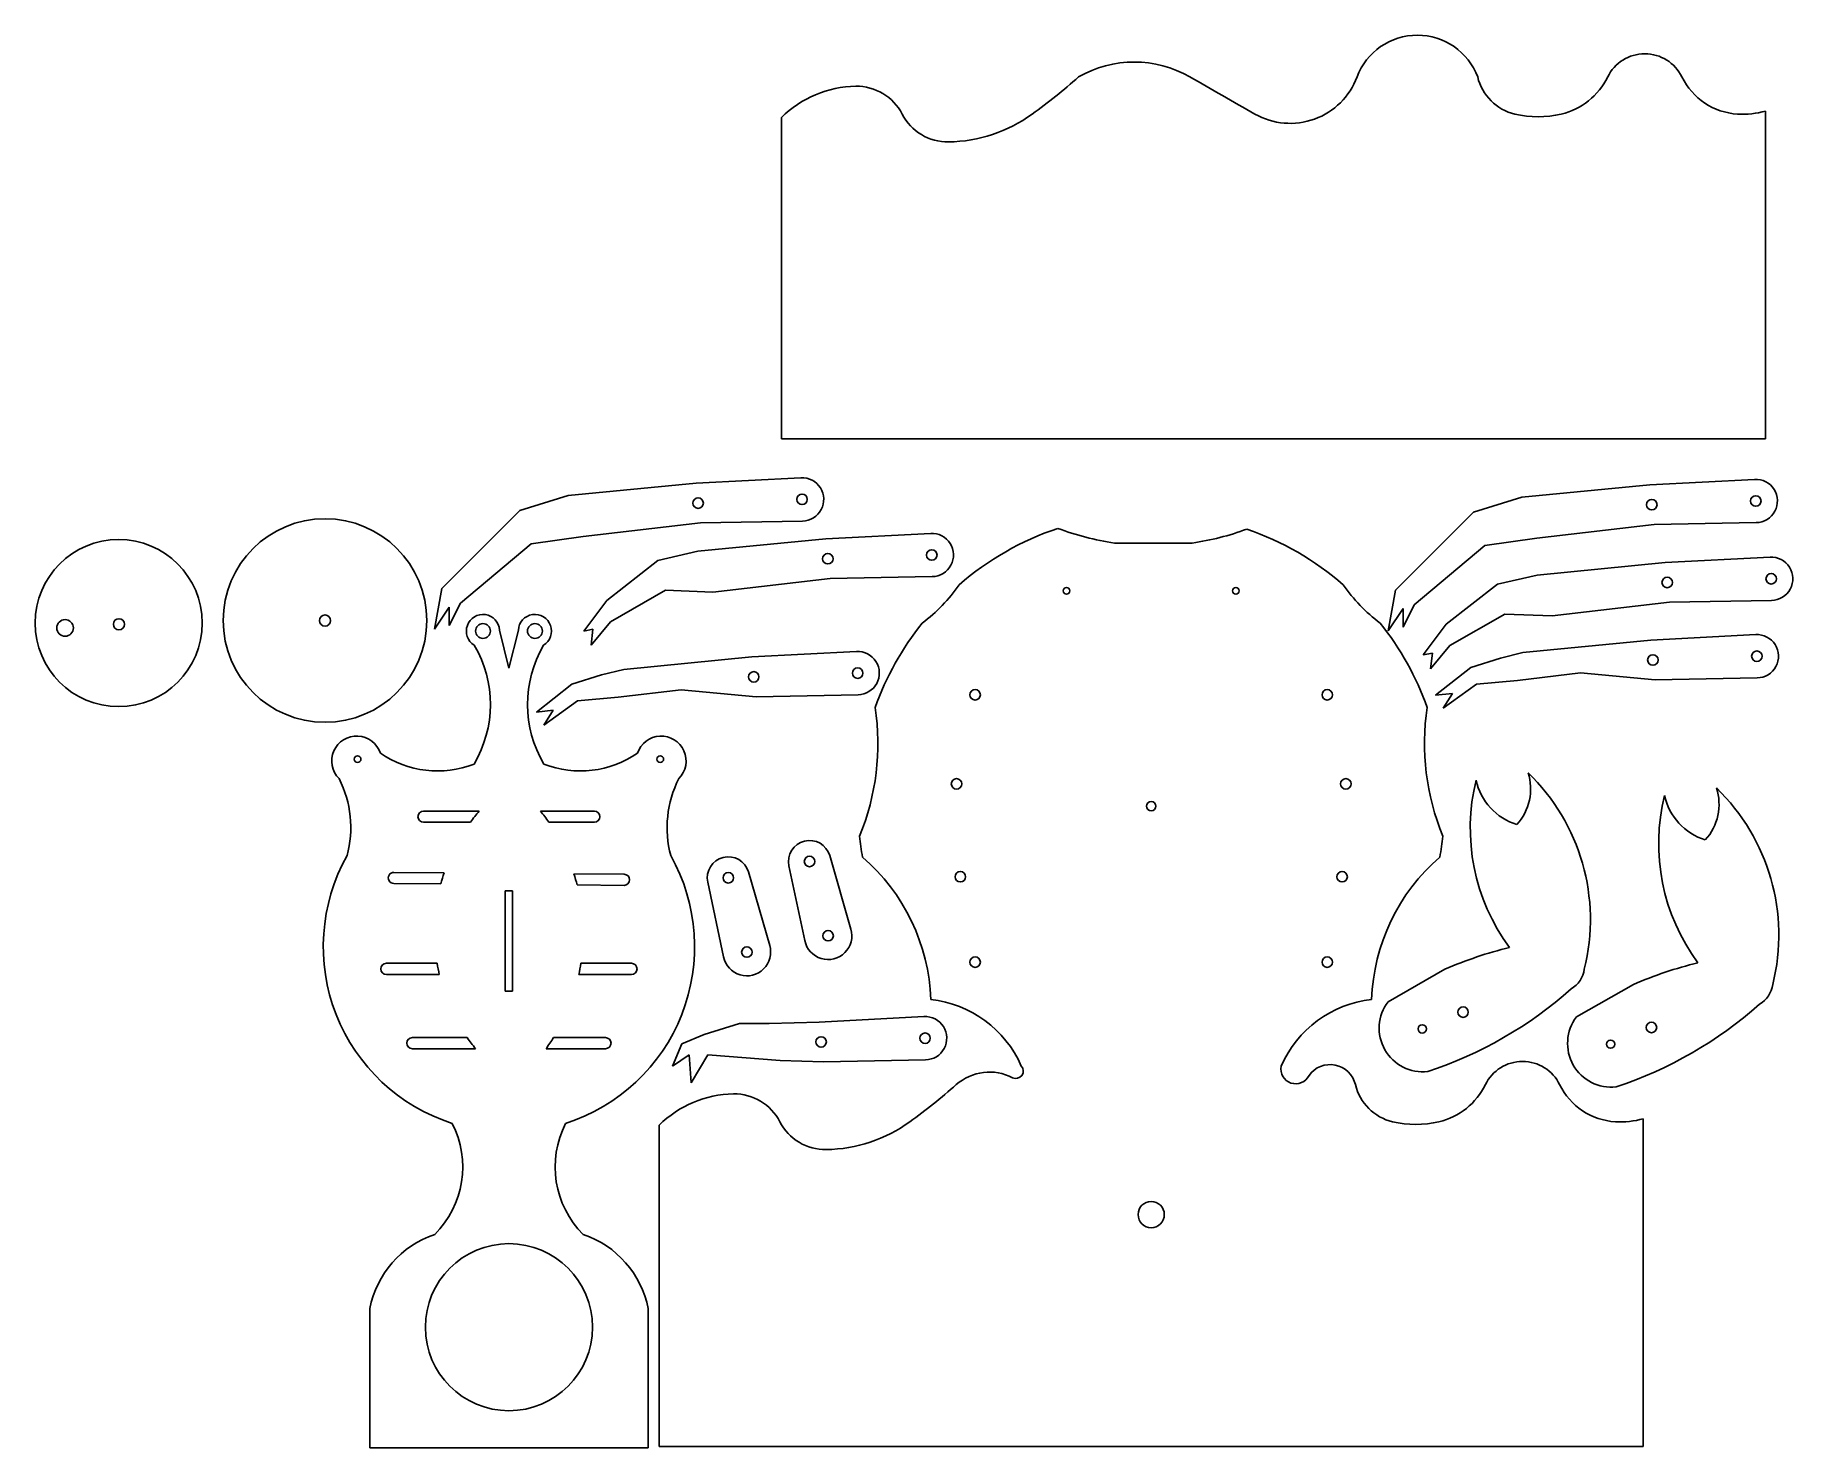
# Model space of a CAD drawing. Extents: x 30 to 282, y 3 to 206.
import ezdxf

# ---------------------------------------------------------------- set-up
doc = ezdxf.new("R2010")
doc.units = 0
doc.header["$LTSCALE"] = 10
doc.layers.add('Layer_1', color=7, linetype='CONTINUOUS')

msp = doc.modelspace()

# ---------------------------------------------------------------- linework, layer by layer
at = {"layer": 'Layer_1', "color": 174, "linetype": 'CONTINUOUS'}
for p, q in [((278.398, 147.939), (278.398, 195.058)), ((137.028, 147.939), (137.028, 194.132)), ((137.028, 147.939), (278.398, 147.939)), ((106.38, 139.795), (124.772, 141.588)), ((124.772, 141.588), (139.827, 142.368)), ((261.785, 141.357), (276.84, 142.138)), ((99.4446, 137.661), (106.38, 139.795)), ((236.458, 137.431), (243.393, 139.565)), ((243.393, 139.565), (261.785, 141.357)), ((88.2417, 126.458), (99.4446, 137.661)), ((225.255, 126.228), (236.458, 137.431)), ((101.045, 132.86), (108.514, 133.927)), ((108.514, 133.927), (125.381, 135.874)), ((125.381, 135.874), (140.047, 136.152)), ((143.41, 133.593), (158.464, 134.374)), ((245.527, 133.697), (262.394, 135.644)), ((262.394, 135.644), (277.06, 135.921)), ((90.9091, 124.325), (101.045, 132.86)), ((119.282, 130.467), (125.017, 131.801)), ((125.017, 131.801), (143.41, 133.593)), ((184.878, 132.986), (196.032, 132.986)), ((227.922, 124.094), (238.058, 132.63)), ((238.058, 132.63), (245.527, 133.697)), ((111.947, 124.732), (119.282, 130.467)), ((245.61, 128.389), (264.002, 130.182)), ((264.002, 130.182), (279.057, 130.962)), ((87.1748, 120.59), (88.2417, 126.458)), ((127.151, 125.933), (144.018, 127.88)), ((144.018, 127.88), (158.684, 128.157)), ((232.54, 121.321), (239.875, 127.056)), ((239.875, 127.056), (245.61, 128.389)), ((87.1748, 120.59), (89.3086, 123.791)), ((89.3086, 121.124), (90.9091, 124.325)), ((89.3086, 121.124), (89.3086, 123.791)), ((108.613, 120.331), (111.947, 124.732)), ((112.481, 121.665), (120.349, 126.2)), ((120.349, 126.2), (127.151, 125.933)), ((224.188, 120.36), (225.255, 126.228)), ((226.322, 120.893), (227.922, 124.094)), ((247.743, 122.521), (264.61, 124.469)), ((264.61, 124.469), (279.277, 124.746)), ((109.68, 118.331), (112.481, 121.665)), ((224.188, 120.36), (226.322, 123.561)), ((226.322, 120.893), (226.322, 123.561)), ((229.205, 116.92), (232.54, 121.321)), ((233.073, 118.253), (240.942, 122.788)), ((240.942, 122.788), (247.743, 122.521)), ((96.5231, 120.462), (97.8745, 115.01)), ((97.8745, 115.01), (99.2259, 120.462)), ((108.613, 120.331), (109.947, 120.598)), ((109.68, 118.331), (109.947, 120.598)), ((243.55, 117.255), (261.942, 119.048)), ((261.942, 119.048), (276.997, 119.828)), ((114.368, 114.827), (132.761, 116.62)), ((132.761, 116.62), (147.816, 117.4)), ((229.205, 116.92), (230.539, 117.187)), ((230.272, 114.919), (233.073, 118.253)), ((230.272, 114.919), (230.539, 117.187)), ((236.081, 115.121), (240.349, 116.455)), ((240.349, 116.455), (243.55, 117.255)), ((106.9, 112.693), (111.167, 114.027)), ((111.167, 114.027), (114.368, 114.827)), ((231.013, 111.12), (236.081, 115.121)), ((242.749, 113.254), (251.818, 114.321)), ((251.818, 114.321), (262.55, 113.334)), ((101.832, 108.692), (106.9, 112.693)), ((113.568, 110.826), (122.637, 111.893)), ((122.637, 111.893), (133.369, 110.906)), ((133.369, 110.906), (148.036, 111.184)), ((231.013, 111.12), (233.414, 111.387)), ((232.08, 109.253), (236.881, 112.721)), ((232.08, 109.253), (233.414, 111.387)), ((236.881, 112.721), (242.749, 113.254)), ((262.55, 113.334), (277.217, 113.612)), ((101.832, 108.692), (104.232, 108.959)), ((102.899, 106.825), (107.7, 110.293)), ((102.899, 106.825), (104.232, 108.959)), ((107.7, 110.293), (113.568, 110.826)), ((85.6047, 94.4718), (93.6067, 94.4718)), ((102.409, 94.4718), (110.144, 94.4718)), ((85.6047, 92.8714), (92.3374, 92.8714)), ((103.589, 92.8714), (110.144, 92.8714)), ((138.105, 86.6103), (140.383, 75.8584)), ((143.957, 88.0731), (147.007, 77.5142)), ((81.337, 84.0691), (88.0871, 84.0147)), ((81.3499, 85.6695), (88.5701, 85.6112)), ((107.206, 85.4609), (114.418, 85.4028)), ((107.665, 83.8568), (114.406, 83.8024)), ((126.437, 84.2626), (128.715, 73.5108)), ((132.288, 85.7255), (135.338, 75.1666)), ((97.341, 68.5985), (97.341, 83.0022)), ((97.341, 83.0022), (98.408, 83.0022)), ((98.408, 68.5985), (98.408, 83.0022)), ((80.27, 72.5995), (87.5497, 72.5995)), ((80.27, 70.9991), (87.8725, 70.9991)), ((107.923, 70.9991), (115.479, 70.9991)), ((108.215, 72.5995), (115.479, 72.5995)), ((224.181, 67.0898), (232.351, 71.7586)), ((97.341, 68.5985), (98.408, 68.5985)), ((251.249, 64.8915), (259.419, 69.5603)), ((125.918, 62.3711), (130.986, 63.9716)), ((130.986, 63.9716), (135.254, 63.9716)), ((135.254, 63.9716), (142.444, 64.1635)), ((142.444, 64.1635), (157.498, 64.9441)), ((84.0043, 61.9302), (91.8812, 61.9302)), ((104.276, 61.9302), (111.745, 61.9302)), ((121.383, 57.8367), (122.717, 61.0375)), ((122.717, 61.0375), (125.918, 62.3711)), ((84.0043, 60.3298), (93.0733, 60.3298)), ((103.205, 60.3298), (111.745, 60.3298)), ((121.383, 57.8367), (123.784, 59.4371)), ((123.784, 59.4371), (124.051, 55.4361)), ((124.051, 55.4361), (126.451, 59.4371)), ((126.451, 59.4371), (136.854, 58.6369)), ((136.854, 58.6369), (143.052, 58.4504)), ((143.052, 58.4504), (157.718, 58.7276)), ((119.461, 3.1555), (119.461, 49.3481)), ((260.83, 3.1555), (260.83, 50.2742)), ((77.8694, 2.9819), (77.8694, 22.987)), ((117.88, 2.9819), (117.88, 22.987)), ((77.8694, 2.9819), (117.88, 2.9819)), ((119.461, 3.1555), (260.83, 3.1555))]:
    msp.add_line(p, q, dxfattribs=at)
for centre, radius in [((125.051, 138.728), 0.7544), ((139.988, 139.262), 0.7544), ((262.064, 138.498), 0.7544), ((277.001, 139.031), 0.7544), ((71.4487, 121.852), 14.6249), ((41.8095, 121.486), 12.003), ((143.688, 130.734), 0.7544), ((158.626, 131.267), 0.7544), ((177.982, 126.12), 0.4809), ((202.309, 126.12), 0.4809), ((264.281, 127.322), 0.7544), ((279.218, 127.856), 0.7544), ((34.1059, 120.785), 1.1929), ((41.8412, 121.319), 0.8002), ((71.4487, 121.852), 0.8002), ((94.1402, 120.345), 1.0669), ((101.609, 120.345), 1.0669), ((262.221, 116.188), 0.7544), ((277.158, 116.722), 0.7544), ((133.04, 113.76), 0.7544), ((147.977, 114.294), 0.7544), ((164.852, 111.183), 0.7544), ((215.44, 111.183), 0.7544), ((76.1356, 101.94), 0.4809), ((119.613, 101.94), 0.4809), ((162.184, 98.3796), 0.7544), ((218.107, 98.3796), 0.7544), ((190.146, 95.1788), 0.6668), ((141.058, 87.2357), 0.7544), ((129.389, 84.8881), 0.7544), ((162.718, 85.0429), 0.7544), ((217.573, 85.0429), 0.7544), ((143.725, 76.5664), 0.7544), ((132.056, 74.2187), 0.7544), ((164.852, 72.7731), 0.7544), ((215.44, 72.7731), 0.7544), ((234.949, 65.5838), 0.7544), ((229.081, 63.1832), 0.5964), ((262.017, 63.3855), 0.7544), ((142.722, 61.3042), 0.7544), ((157.659, 61.8377), 0.7544), ((256.148, 60.9849), 0.5964), ((190.146, 36.4973), 1.8861), ((97.8745, 20.3196), 12.003)]:
    msp.add_circle(centre, radius, dxfattribs=at)
for centre, radius, start, end in [((228.385, 196.704), 9.2576, 20.544, 159.456), ((187.708, 186.093), 16.0041, 60, 120), ((261.06, 197.344), 5.9382, 26.0548, 153.945), ((120.915, 266.606), 88.877, 305.906, 311.413), ((799.419, 1245.61), 1207.42, 240, 240.51), ((210.1, 203.556), 10.2686, 240.51, 339.456), ((244.052, 201.617), 7.1938, 193.374, 256.626), ((246.744, 204.343), 9.9966, 283.374, 333.945), ((274.968, 204.145), 9.5437, 206.055, 266.565), ((147.959, 183.068), 15.5532, 90.9638, 134.653), ((147.821, 191.268), 7.3524, 27.1087, 90.9638), ((160.911, 197.968), 7.3524, 207.109, 270.964), ((160.68, 211.685), 21.0713, 270.964, 305.906), ((245.723, 208.641), 14.4141, 256.626, 283.374), ((275.111, 206.525), 11.9287, 266.565, 285.992), ((139.988, 139.262), 3.1106, 271.083, 92.9684), ((277.001, 139.031), 3.1106, 271.083, 92.9684), ((158.626, 131.267), 3.1106, 271.083, 92.9684), ((190.146, 95.1788), 42.1145, 108.587, 130.93), ((190.455, 171.351), 38.7684, 249.253, 261.73), ((190.455, 171.351), 38.7684, 278.27, 290.281), ((190.146, 95.1788), 42.1145, 49.07, 70.9476), ((279.218, 127.856), 3.1106, 271.083, 92.9684), ((143.122, 140.38), 23.5951, 306.819, 325.444), ((237.169, 140.38), 23.5951, 214.556, 233.181), ((94.1402, 120.345), 2.3857, 2.80776, 238.656), ((101.609, 120.345), 2.3857, 301.344, 177.192), ((190.146, 95.1788), 42.1145, 141.333, 160.321), ((190.146, 95.1788), 42.1145, 19.6794, 38.6666), ((277.158, 116.722), 3.1106, 271.083, 92.9684), ((78.4324, 109.806), 16.7796, 329.259, 30.4392), ((117.317, 109.806), 16.7796, 149.561, 210.741), ((147.977, 114.294), 3.1106, 271.083, 92.9684), ((116.105, 104.157), 34.7779, 337.566, 8.60573), ((264.187, 104.157), 34.7779, 171.394, 202.434), ((76.0023, 101.674), 3.5786, 18.3311, 225), ((119.747, 101.674), 3.5786, 315, 161.669), ((87.5989, 114.633), 14.3967, 235.282, 291.41), ((108.15, 114.633), 14.3967, 248.59, 304.718), ((59.5838, 92.1037), 15.5702, 344.983, 26.879), ((136.165, 92.1037), 15.5702, 153.121, 195.017), ((264.85, 92.0211), 28.8716, 166.164, 216.441), ((245.294, 100.807), 8.6842, 192.51, 252.51), ((237.016, 97.6443), 7.6381, 317.905, 17.9052), ((223.89, 78.882), 29.3529, 345.988, 45.9882), ((291.918, 89.8228), 28.8716, 166.164, 216.441), ((272.362, 98.6084), 8.6842, 192.51, 252.51), ((264.084, 95.4459), 7.6381, 317.905, 17.9052), ((250.958, 76.6837), 29.3529, 345.988, 45.9882), ((85.6047, 93.6716), 0.8002, 90, 270), ((113.891, 77.0797), 26.7198, 139.39, 143.771), ((80.2145, 76.8739), 28.3245, 34.3877, 38.4106), ((110.144, 93.6716), 0.8002, 270, 90), ((141.058, 87.2357), 3.0177, 16.1108, 191.962), ((190.146, 95.1788), 42.1145, 185.851, 190.01), ((190.146, 95.1788), 42.1145, 349.99, 354.149), ((97.8745, 75.0002), 26.6734, 150.661, 252.232), ((97.8745, 75.0002), 26.6734, 287.768, 29.3385), ((129.389, 84.8881), 3.0177, 16.1108, 191.962), ((130.151, 66.3894), 28.3543, 2.05334, 49.2164), ((250.14, 66.3894), 28.3543, 130.784, 177.947), ((81.3434, 84.8693), 0.8002, 89.5379, 269.538), ((113.891, 77.0797), 26.7198, 161.379, 164.957), ((80.2145, 76.8739), 28.3245, 14.2722, 17.6478), ((114.412, 84.6026), 0.8002, 269.538, 89.5379), ((143.725, 76.5664), 3.4159, 191.962, 16.1108), ((132.056, 74.2187), 3.4159, 191.962, 16.1108), ((255.055, 19.4987), 56.9787, 103.635, 113.482), ((80.27, 71.7993), 0.8002, 90, 270), ((113.891, 77.0797), 26.7198, 189.652, 193.154), ((80.2145, 76.8739), 28.3245, 348.029, 351.32), ((115.479, 71.7993), 0.8002, 270, 90), ((248.552, 72.2522), 3.8469, 299.745, 352.875), ((282.123, 17.3003), 56.9787, 103.635, 113.482), ((211.506, 112.704), 58.6104, 288.27, 311.654), ((275.62, 70.0538), 3.8469, 299.745, 352.875), ((156.693, 51.3735), 16.1318, 23.6161, 83.6161), ((223.598, 51.3735), 16.1318, 96.3839, 156.384), ((229.172, 63.2845), 6.2764, 142.678, 276.483), ((238.574, 110.506), 58.6104, 288.27, 311.654), ((157.659, 61.8377), 3.1106, 271.083, 92.9684), ((256.24, 61.0862), 6.2764, 142.678, 276.483), ((84.0043, 61.13), 0.8002, 90, 270), ((113.891, 77.0797), 26.7198, 214.54, 218.82), ((80.2145, 76.8739), 28.3245, 324.261, 328.157), ((111.745, 61.13), 0.8002, 270, 90), ((243.492, 52.5604), 5.9382, 26.0548, 153.945), ((166.917, 49.7506), 7.2246, 62.6668, 131.413), ((170.718, 57.1036), 1.0527, 242.667, 44.0849), ((210.901, 57.4192), 2.1251, 168.69, 334.44), ((215.846, 54.303), 3.7422, 13.3744, 144.006), ((130.392, 38.284), 15.5532, 90.9638, 134.653), ((130.254, 46.4836), 7.3524, 27.1087, 90.9638), ((103.347, 121.822), 88.877, 305.906, 311.413), ((226.485, 56.8327), 7.1938, 193.374, 256.626), ((229.177, 59.5595), 9.9966, 283.374, 333.945), ((257.401, 59.3606), 9.5437, 206.055, 266.565), ((77.5486, 43.3605), 13.6901, 314.859, 27.1097), ((118.2, 43.3605), 13.6901, 152.89, 225.141), ((143.343, 53.1843), 7.3524, 207.109, 270.964), ((143.113, 66.9013), 21.0713, 270.964, 305.906), ((228.155, 63.8572), 14.4141, 256.626, 283.374), ((257.544, 61.7413), 11.9287, 266.565, 285.992), ((91.7772, 20.2367), 14.1771, 108.814, 168.814), ((103.972, 20.2367), 14.1771, 11.1859, 71.1859)]:
    msp.add_arc(centre, radius, start, end, dxfattribs=at)

doc.saveas('drawing.dxf')
